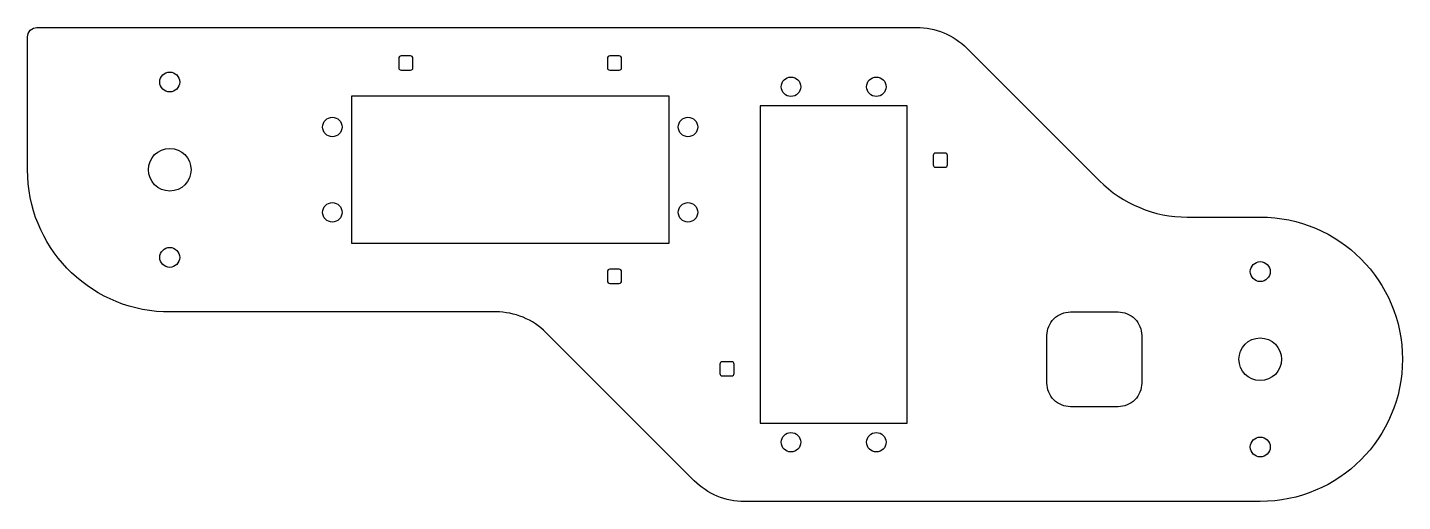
# Model space of a CAD drawing. Header units: millimetres. Extents: x -145 to 145, y -50 to 50.
import ezdxf

# ---------------------------------------------------------------- set-up
doc = ezdxf.new("R2010")
doc.units = ezdxf.units.MM
doc.layers.get('0').update_dxf_attribs({"linetype": 'CONTINUOUS'})

msp = doc.modelspace()

# ---------------------------------------------------------------- linework, layer by layer
for points in [[(53.13, 45.61), (81.06, 17.68, 0.198912), (99.6, 10), (115, 10, -1), (115, -50), (6.21, -50, -0.198912), (-4.39, -45.61), (-35.61, -14.39, 0.198912), (-46.21, -10), (-116.33, -10, -0.401284), (-145, 19.97), (-145, 48, -0.414214), (-143, 50), (42.52, 50, -0.198912)], [(-64.2, 44), (-66.2, 44, 0.414214), (-66.7, 43.5), (-66.7, 41.5, 0.414214), (-66.2, 41), (-64.2, 41, 0.414214), (-63.7, 41.5), (-63.7, 43.5, 0.414214)], [(-20.2, 44), (-22.2, 44, 0.414214), (-22.7, 43.5), (-22.7, 41.5, 0.414214), (-22.2, 41), (-20.2, 41, 0.414214), (-19.7, 41.5), (-19.7, 43.5, 0.414214)], [(48.52, 23.5), (46.52, 23.5, 0.414214), (46.02, 23), (46.02, 21, 0.414214), (46.52, 20.5), (48.52, 20.5, 0.414214), (49.02, 21), (49.02, 23, 0.414214)], [(-19.7, -3.5), (-19.7, -1.5, 0.414214), (-20.2, -1), (-22.2, -1, 0.414214), (-22.7, -1.5), (-22.7, -3.5, 0.414214), (-22.2, -4), (-20.2, -4, 0.414214)], [(70, -15, -0.414214), (75, -10), (85, -10, -0.414214), (90, -15), (90, -25, -0.414214), (85, -30), (75, -30, -0.414214), (70, -25)], [(3.52, -20.5), (1.52, -20.5, 0.414214), (1.02, -21), (1.02, -23, 0.414214), (1.52, -23.5), (3.52, -23.5, 0.414214), (4.02, -23), (4.02, -21, 0.414214)]]:
    msp.add_lwpolyline(points, format="xyb", close=True)
for points in [[(-9.7, 35.5), (-76.7, 35.5), (-76.7, 4.5), (-9.7, 4.5)], [(9.52, 33.5), (9.52, -33.5), (40.52, -33.5), (40.52, 33.5)]]:
    msp.add_lwpolyline(points, close=True)
for centre, radius in [((-115, 38.5), 2.1), ((16.02, 37.5), 2.05), ((34.02, 37.5), 2.05), ((-80.7, 29), 2.05), ((-5.7, 29), 2.05), ((-115, 20), 4.5), ((-80.7, 11), 2.05), ((-5.7, 11), 2.05), ((-115, 1.5), 2.1), ((115, -1.5), 2.1), ((115, -20), 4.5), ((16.02, -37.5), 2.05), ((34.02, -37.5), 2.05), ((115, -38.5), 2.1)]:
    msp.add_circle(centre, radius)

doc.saveas('drawing.dxf')
